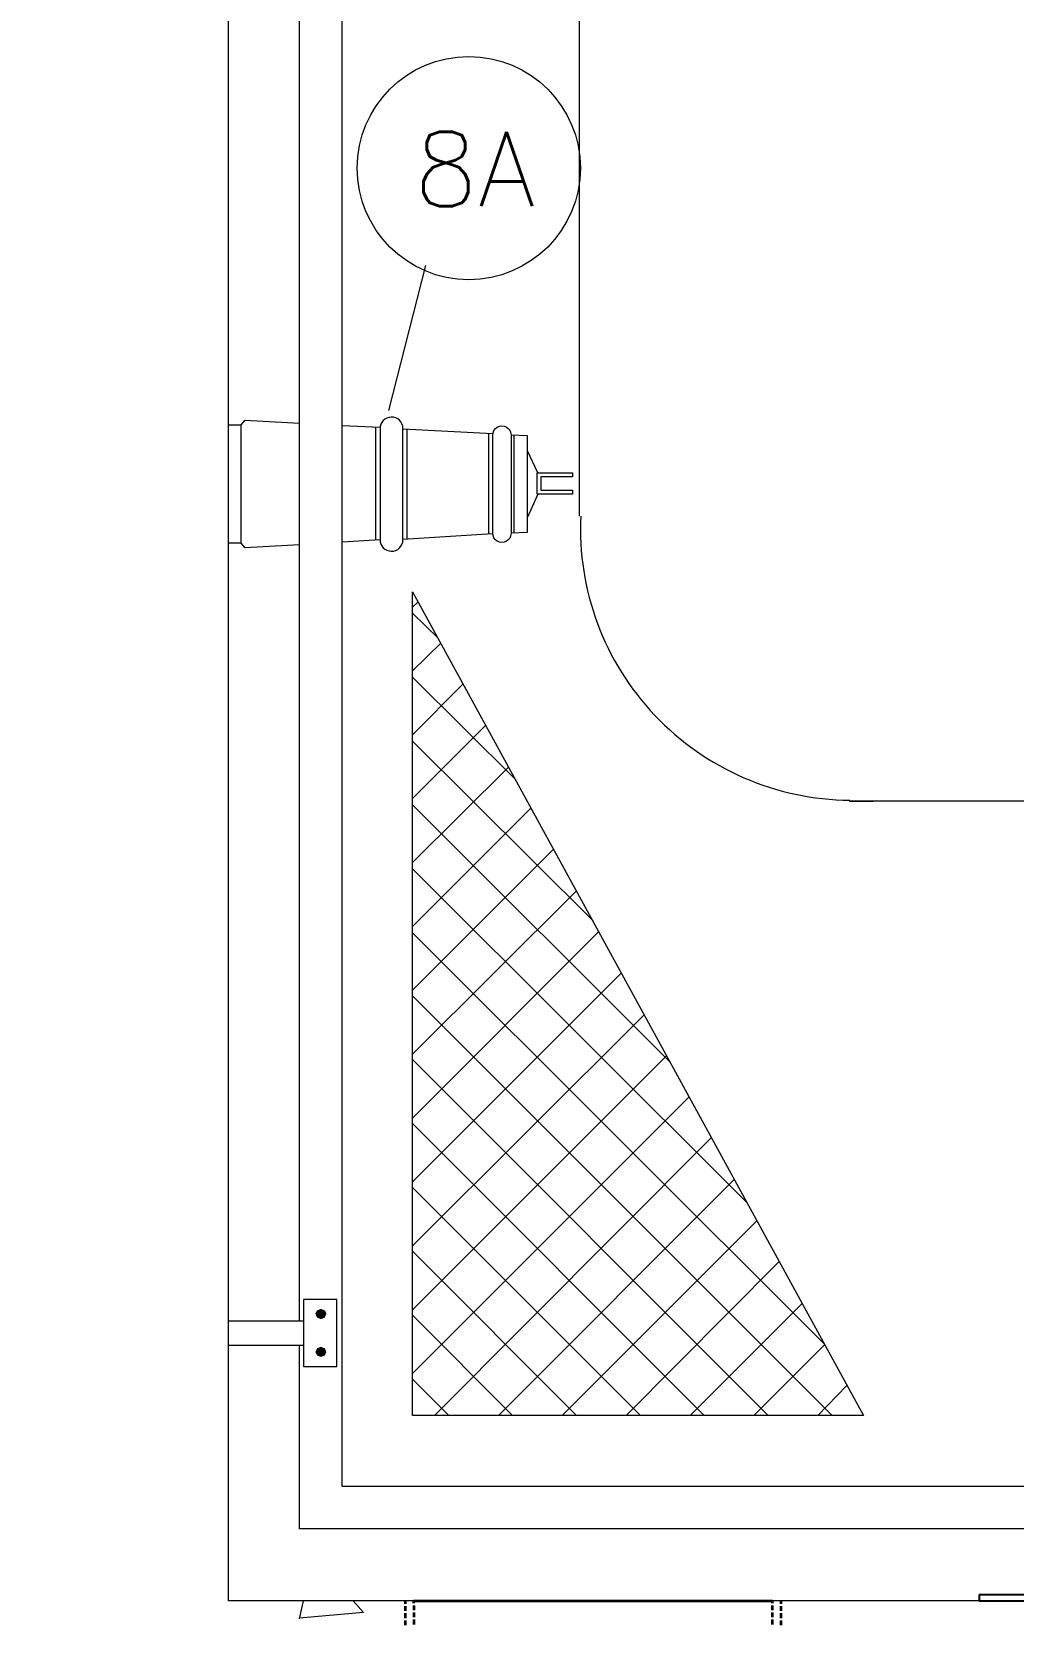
# Model space of a CAD drawing. Header units: inches. Extents: x 5 to 1823, y 18 to 726.
# Drawn here: x 1354.13 to 1380.47, y 456.83 to 499.6 of the extents above; entities that cross this region are included whole.
import ezdxf

# ---------------------------------------------------------------- set-up
doc = ezdxf.new("R2010")
doc.units = ezdxf.units.IN
doc.header["$MEASUREMENT"] = 0
for name, color, linetype in [('ESTRUTURA DISJUNTOR', 1, 'Continuous'), ('PDF_0', 7, 'Continuous'), ('PDF_EL0001', 1, 'Continuous'), ('PDF_PAREDE', 6, 'Continuous'), ('PDF_Texto', 6, 'Continuous'), ('PDF_TIGRECAD', 6, 'Continuous')]:
    doc.layers.add(name, color=color, linetype=linetype)
for name, color, linetype, true_color in [('PDF_EL0012', 7, 'Continuous', 0x00dddd), ('PDF_ENIT-EL0C132', 7, 'Continuous', 0x00dddd), ('PDF_TUB-ELETRICA', 7, 'Continuous', 0x7fbfff)]:
    doc.layers.add(name, color=color, linetype=linetype, true_color=true_color)
doc.styles.add('PDF RomanS', font='romans__.ttf')

msp = doc.modelspace()

# ---------------------------------------------------------------- linework, layer by layer
at = {"layer": 'ESTRUTURA DISJUNTOR'}
for p, q in [((1379.558, 457.652), (1381.279, 457.652)), ((1379.558, 457.652), (1379.558, 457.49)), ((1379.558, 457.49), (1381.279, 457.49))]:
    msp.add_line(p, q, dxfattribs=at)
at = {"layer": 'PDF_0', "lineweight": 5}
for points in [[(1383.142, 460.559), (1362.462, 460.559), (1362.462, 532.675), (1418.871, 532.675)], [(1361.319, 465.004), (1361.319, 528.208)], [(1359.753, 485.875), (1359.414, 485.875), (1359.414, 489.05), (1359.753, 489.05)], [(1361.319, 485.833), (1359.858, 485.748), (1359.753, 485.875), (1359.753, 489.05), (1359.858, 489.177), (1361.319, 489.092)], [(1362.462, 489.029), (1363.478, 488.986)], [(1363.351, 488.986), (1363.351, 485.96)], [(1364.198, 488.944), (1364.198, 486.002)], [(1366.399, 486.129), (1366.399, 487.462), (1366.399, 488.796)], [(1367.076, 486.15), (1367.076, 487.462), (1367.076, 488.775)], [(1367.711, 487.759), (1367.436, 488.351)], [(1367.711, 487.187), (1367.436, 486.573)], [(1359.414, 465.004), (1361.425, 465.004)], [(1359.414, 464.348), (1361.425, 464.348)], [(1383.142, 459.416), (1361.319, 459.416), (1361.319, 464.348)]]:
    msp.add_lwpolyline(points, dxfattribs=at)
for points in [[(1364.092, 488.955, 0.999972), (1363.478, 488.944), (1363.478, 485.96), (1362.462, 485.896)], [(1363.478, 485.97, 0.999972), (1364.092, 485.96), (1364.092, 488.944), (1366.505, 488.817)], [(1364.092, 485.981), (1366.505, 486.129), (1366.505, 487.462), (1366.505, 488.775, -1.000032), (1366.992, 488.785)], [(1366.992, 486.15), (1367.436, 486.171), (1367.436, 488.754), (1366.992, 488.775), (1366.992, 487.462), (1366.992, 486.129, -1.000032), (1366.505, 486.139)]]:
    msp.add_lwpolyline(points, format="xyb", dxfattribs=at)
for points in [[(1367.796, 487.653), (1367.796, 487.293), (1368.643, 487.293), (1368.643, 487.187), (1367.69, 487.187), (1367.69, 487.759), (1368.643, 487.759), (1368.643, 487.653)], [(1361.425, 465.576), (1361.425, 463.777), (1362.314, 463.777), (1362.314, 465.576)]]:
    msp.add_lwpolyline(points, close=True, dxfattribs=at)
at = {"layer": 'PDF_0', "transparency": 33554559}
for points in [[(1361.785, 465.28), (1361.89, 465.195), (1361.742, 465.195)], [(1361.89, 465.322), (1361.785, 465.28), (1361.89, 465.195)], [(1361.89, 465.195), (1361.996, 465.28), (1361.89, 465.322)], [(1362.039, 465.195), (1361.89, 465.195), (1361.996, 465.28)], [(1361.742, 465.195), (1361.785, 465.089), (1361.89, 465.195)], [(1361.785, 465.089), (1361.89, 465.195), (1361.89, 465.047)], [(1361.89, 465.195), (1361.89, 465.047), (1361.996, 465.089)], [(1361.996, 465.089), (1362.039, 465.195), (1361.89, 465.195)], [(1361.785, 464.264), (1361.742, 464.158), (1361.89, 464.158)], [(1361.742, 464.158), (1361.89, 464.158), (1361.785, 464.073)], [(1361.89, 464.158), (1361.89, 464.306), (1361.785, 464.264)], [(1361.89, 464.158), (1361.785, 464.073), (1361.89, 464.031)], [(1361.996, 464.264), (1361.89, 464.158), (1361.89, 464.306)], [(1362.039, 464.158), (1361.996, 464.264), (1361.89, 464.158)], [(1361.89, 464.031), (1361.996, 464.073), (1361.89, 464.158)], [(1361.996, 464.073), (1361.89, 464.158), (1362.039, 464.158)]]:
    msp.add_solid(points, dxfattribs=at)
at = {"layer": 'PDF_EL0001', "lineweight": 5}
msp.add_lwpolyline([(1381.322, 457.49), (1359.414, 457.49), (1359.414, 543.343), (1353.424, 543.343), (1353.424, 457.49), (1322.605, 457.49)], dxfattribs=at)
at = {"layer": 'PDF_EL0012', "lineweight": 5}
msp.add_circle((1365.859, 495.94), 2.995, dxfattribs=at)
at = {"layer": 'PDF_ENIT-EL0C132', "lineweight": 5}
msp.add_lwpolyline([(1363.711, 489.431), (1364.706, 493.326)], dxfattribs=at)
at = {"layer": 'PDF_PAREDE', "lineweight": 35}
for points in [[(1364.155, 457.49), (1364.155, 457.406)], [(1364.155, 457.342), (1364.155, 457.215)], [(1364.155, 457.152), (1364.155, 457.025)], [(1364.388, 457.427), (1364.388, 457.49), (1373.998, 457.49), (1373.998, 457.427)], [(1364.388, 457.363), (1364.388, 457.236)], [(1364.388, 457.173), (1364.388, 457.046)], [(1373.998, 457.363), (1373.998, 457.236)], [(1373.998, 457.173), (1373.998, 457.046)], [(1374.231, 457.49), (1374.231, 457.406)], [(1374.231, 457.342), (1374.231, 457.215)], [(1374.231, 457.152), (1374.231, 457.025)], [(1364.155, 456.961), (1364.155, 456.834)], [(1364.388, 456.982), (1364.388, 456.855)], [(1373.998, 456.982), (1373.998, 456.855)], [(1374.231, 456.961), (1374.231, 456.834)]]:
    msp.add_lwpolyline(points, dxfattribs=at)
at = {"layer": 'PDF_TIGRECAD', "lineweight": 5}
msp.add_lwpolyline([(1376.453, 462.464), (1364.346, 462.464), (1364.346, 484.563)], close=True, dxfattribs=at)
for points in [[(1364.346, 484.16), (1364.494, 484.287)], [(1365.044, 483.314), (1364.346, 483.991)], [(1364.346, 482.446), (1365.108, 483.187)], [(1367.119, 479.525), (1364.346, 482.277)], [(1364.346, 480.731), (1365.7, 482.086)], [(1364.346, 479.017), (1366.314, 480.985)], [(1369.193, 475.736), (1364.346, 480.562)], [(1364.346, 477.302), (1366.928, 479.864)], [(1371.267, 471.947), (1364.346, 478.848)], [(1364.346, 475.588), (1367.521, 478.763)], [(1364.346, 473.873), (1368.135, 477.662)], [(1373.342, 468.158), (1364.346, 477.133)], [(1364.346, 472.159), (1368.749, 476.54)], [(1364.346, 470.444), (1369.341, 475.44)], [(1373.511, 462.464), (1375.416, 464.369), (1364.346, 475.418)], [(1364.346, 468.73), (1369.955, 474.339)], [(1375.607, 462.464), (1364.346, 473.725)], [(1364.346, 467.015), (1370.569, 473.217)], [(1364.346, 465.301), (1371.162, 472.116)], [(1373.892, 462.464), (1364.346, 472.011)], [(1364.346, 463.586), (1371.775, 471.016)], [(1372.178, 462.464), (1364.346, 470.296)], [(1364.938, 462.464), (1372.368, 469.915)], [(1366.653, 462.464), (1372.982, 468.793)], [(1370.463, 462.464), (1364.346, 468.582)], [(1368.368, 462.464), (1373.596, 467.693)], [(1368.749, 462.464), (1364.346, 466.867)], [(1370.082, 462.464), (1374.188, 466.592)], [(1371.797, 462.464), (1374.802, 465.47)], [(1367.034, 462.464), (1364.346, 465.153)], [(1365.319, 462.464), (1364.346, 463.438)], [(1375.226, 462.464), (1376.009, 463.269)]]:
    msp.add_lwpolyline(points, dxfattribs=at)
at = {"layer": 'PDF_TUB-ELETRICA', "lineweight": 5}
for points in [[(1368.833, 486.595), (1368.833, 532.675)], [(1381.473, 478.953), (1376.072, 478.953), (1376.707, 478.953)], [(1362.758, 457.49), (1363.033, 457.173), (1361.319, 457.025)], [(1361.319, 457.003), (1361.425, 457.49)], [(1366.081, 457.49), (1366.081, 457.49)]]:
    msp.add_lwpolyline(points, dxfattribs=at)
msp.add_arc((1376.146, 486.266), 7.292, 177.4067, 269.5332, dxfattribs=at)

# ---------------------------------------------------------------- texts
at = {"layer": 'PDF_Texto', "color": 1, "insert": (1364.388, 494.916), "char_height": 1.9999, "attachment_point": 7, "style": 'PDF RomanS'}
msp.add_mtext('8A', dxfattribs=at)

doc.saveas('drawing.dxf')
